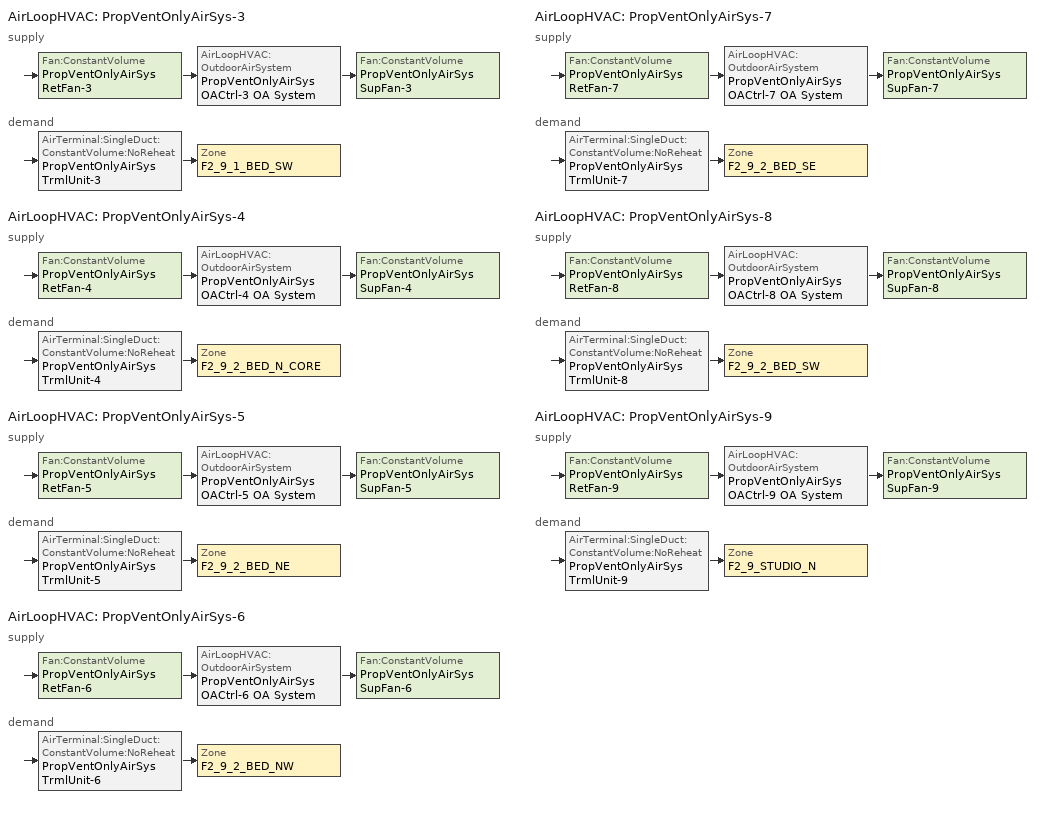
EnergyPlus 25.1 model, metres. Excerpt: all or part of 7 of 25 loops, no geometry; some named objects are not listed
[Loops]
AirLoopHVAC 'PropVentOnlyAirSys-3'
 supply: Fan:ConstantVolume 'PropVentOnlyAirSys RetFan-3' > AirLoopHVAC:OutdoorAirSystem 'PropVentOnlyAirSys OACtrl-3 OA System' > Fan:ConstantVolume 'PropVentOnlyAirSys SupFan-3'
 demand: AirTerminal:SingleDuct:ConstantVolume:NoReheat 'PropVentOnlyAirSys TrmlUnit-3' > Zone 'F2_9_1_BED_SW'
AirLoopHVAC 'PropVentOnlyAirSys-4'
 supply: Fan:ConstantVolume 'PropVentOnlyAirSys RetFan-4' > AirLoopHVAC:OutdoorAirSystem 'PropVentOnlyAirSys OACtrl-4 OA System' > Fan:ConstantVolume 'PropVentOnlyAirSys SupFan-4'
 demand: AirTerminal:SingleDuct:ConstantVolume:NoReheat 'PropVentOnlyAirSys TrmlUnit-4' > Zone 'F2_9_2_BED_N_CORE'
AirLoopHVAC 'PropVentOnlyAirSys-5'
 supply: Fan:ConstantVolume 'PropVentOnlyAirSys RetFan-5' > AirLoopHVAC:OutdoorAirSystem 'PropVentOnlyAirSys OACtrl-5 OA System' > Fan:ConstantVolume 'PropVentOnlyAirSys SupFan-5'
 demand: AirTerminal:SingleDuct:ConstantVolume:NoReheat 'PropVentOnlyAirSys TrmlUnit-5' > Zone 'F2_9_2_BED_NE'
AirLoopHVAC 'PropVentOnlyAirSys-6'
 supply: Fan:ConstantVolume 'PropVentOnlyAirSys RetFan-6' > AirLoopHVAC:OutdoorAirSystem 'PropVentOnlyAirSys OACtrl-6 OA System' > Fan:ConstantVolume 'PropVentOnlyAirSys SupFan-6'
 demand: AirTerminal:SingleDuct:ConstantVolume:NoReheat 'PropVentOnlyAirSys TrmlUnit-6' > Zone 'F2_9_2_BED_NW'
AirLoopHVAC 'PropVentOnlyAirSys-7'
 supply: Fan:ConstantVolume 'PropVentOnlyAirSys RetFan-7' > AirLoopHVAC:OutdoorAirSystem 'PropVentOnlyAirSys OACtrl-7 OA System' > Fan:ConstantVolume 'PropVentOnlyAirSys SupFan-7'
 demand: AirTerminal:SingleDuct:ConstantVolume:NoReheat 'PropVentOnlyAirSys TrmlUnit-7' > Zone 'F2_9_2_BED_SE'
AirLoopHVAC 'PropVentOnlyAirSys-8'
 supply: Fan:ConstantVolume 'PropVentOnlyAirSys RetFan-8' > AirLoopHVAC:OutdoorAirSystem 'PropVentOnlyAirSys OACtrl-8 OA System' > Fan:ConstantVolume 'PropVentOnlyAirSys SupFan-8'
 demand: AirTerminal:SingleDuct:ConstantVolume:NoReheat 'PropVentOnlyAirSys TrmlUnit-8' > Zone 'F2_9_2_BED_SW'
AirLoopHVAC 'PropVentOnlyAirSys-9'
 supply: Fan:ConstantVolume 'PropVentOnlyAirSys RetFan-9' > AirLoopHVAC:OutdoorAirSystem 'PropVentOnlyAirSys OACtrl-9 OA System' > Fan:ConstantVolume 'PropVentOnlyAirSys SupFan-9'
 demand: AirTerminal:SingleDuct:ConstantVolume:NoReheat 'PropVentOnlyAirSys TrmlUnit-9' > Zone 'F2_9_STUDIO_N'
[DesignSpecification:OutdoorAir] Outdoor Air Method=Maximum; Outdoor Air Flow Air Changes per Hour {1/hr}=0; Outdoor Air Schedule=ApartmentHighRiseResidentialLivingHVACAvail
Name | Outdoor Air Flow per Zone Floor Area {m3/s-m2} | Outdoor Air Flow per Zone {m3/s}
DSOA_F2_9_1_BED_SW | 0 | 0.0539457
DSOA_F2_9_2_BED_N_CORE; DSOA_F2_9_2_BED_NE; DSOA_F2_9_2_BED_NW; DSOA_F2_9_2_BED_SE; DSOA_F2_9_2_BED_SW | 0 | 0.0471491
DSOA_F2_9_STUDIO_N | 0.000762 | 0.0471491
[Sizing:Zone] Zone Cooling Design Supply Air Temperature Input Method=TemperatureDifference; Zone Cooling Design Supply Air Temperature {C}=14; Zone Cooling Design Supply Air Temperature Difference {deltaC}=11.1111; Zone Heating Design Supply Air Temperature Input Method=TemperatureDifference; Zone Heating Design Supply Air Temperature {C}=40; Zone Heating Design Supply Air Temperature Difference {deltaC}=15; Zone Cooling Design Supply Air Humidity Ratio {kgWater/kgDryAir}=0.0085; Zone Heating Design Supply Air Humidity Ratio {kgWater/kgDryAir}=0.008; Zone Heating Sizing Factor=1.25; Zone Cooling Sizing Factor=1.15; Cooling Design Air Flow Method=DesignDay; Cooling Design Air Flow Rate {m3/s}=0; Cooling Minimum Air Flow per Zone Floor Area {m3/s-m2}=0; Cooling Minimum Air Flow {m3/s}=0; Cooling Minimum Air Flow Fraction=0; Heating Design Air Flow Method=DesignDay; Heating Design Air Flow Rate {m3/s}=0; Heating Maximum Air Flow per Zone Floor Area {m3/s-m2}=0; Heating Maximum Air Flow {m3/s}=0; Heating Maximum Air Flow Fraction=0; Account for Dedicated Outdoor Air System=Yes; Dedicated Outdoor Air System Control Strategy=NeutralSupplyAir; Dedicated Outdoor Air Low Setpoint Temperature for Design {C}=10; Dedicated Outdoor Air High Setpoint Temperature for Design {C}=23.8889; Zone Load Sizing Method=Sensible Load Only No Latent Load; Zone Latent Cooling Design Supply Air Humidity Ratio Input Method=HumidityRatioDifference; Zone Cooling Design Supply Air Humidity Ratio Difference {kgWater/kgDryAir}=0.005; Zone Latent Heating Design Supply Air Humidity Ratio Input Method=HumidityRatioDifference; Zone Humidification Design Supply Air Humidity Ratio Difference {kgWater/kgDryAir}=0.005
Name | Design Specification Outdoor Air Object
F2_9_1_Bed_SW | DSOA_F2_9_1_Bed_SW
F2_9_2_Bed_N_Core | DSOA_F2_9_2_Bed_N_Core
F2_9_2_Bed_NE | DSOA_F2_9_2_Bed_NE
F2_9_2_Bed_NW | DSOA_F2_9_2_Bed_NW
F2_9_2_Bed_SE | DSOA_F2_9_2_Bed_SE
F2_9_2_Bed_SW | DSOA_F2_9_2_Bed_SW
F2_9_Studio_N | DSOA_F2_9_Studio_N
[Sizing:System] Type of Load to Size On=Sensible; Design Outdoor Air Flow Rate {m3/s}=Autosize; Central Heating Maximum System Air Flow Ratio=1; Preheat Design Temperature {C}=5.68434e-14; Preheat Design Humidity Ratio {kgWater/kgDryAir}=0; Precool Design Temperature {C}=5.68434e-14; Precool Design Humidity Ratio {kgWater/kgDryAir}=0; Central Cooling Design Supply Air Temperature {C}=12.8; Central Heating Design Supply Air Temperature {C}=40; Type of Zone Sum to Use=Coincident; 100% Outdoor Air in Cooling=No; 100% Outdoor Air in Heating=No; Central Cooling Design Supply Air Humidity Ratio {kgWater/kgDryAir}=0.0085; Central Heating Design Supply Air Humidity Ratio {kgWater/kgDryAir}=0.008; Cooling Supply Air Flow Rate Method=DesignDay; Cooling Supply Air Flow Rate {m3/s}=0; Cooling Supply Air Flow Rate Per Floor Area {m3/s-m2}=0.00996765; Cooling Fraction of Autosized Cooling Supply Air Flow Rate=1; Cooling Supply Air Flow Rate Per Unit Cooling Capacity {m3/s-W}=3.94755e-05; Heating Supply Air Flow Rate Method=DesignDay; Heating Supply Air Flow Rate {m3/s}=0; Heating Supply Air Flow Rate Per Floor Area {m3/s-m2}=0.00996765; Heating Fraction of Autosized Heating Supply Air Flow Rate=1; Heating Fraction of Autosized Cooling Supply Air Flow Rate=1; Heating Supply Air Flow Rate Per Unit Heating Capacity {m3/s-W}=3.15882e-05; System Outdoor Air Method=ZoneSum; Zone Maximum Outdoor Air Fraction=1; Cooling Design Capacity Method=CoolingDesignCapacity; Cooling Design Capacity {W}=Autosize; Cooling Design Capacity Per Floor Area {W/m2}=234.7; Fraction of Autosized Cooling Design Capacity=1; Heating Design Capacity Method=HeatingDesignCapacity; Heating Design Capacity {W}=Autosize; Heating Design Capacity Per Floor Area {W/m2}=157; Fraction of Autosized Heating Design Capacity=1; Central Cooling Capacity Control Method=OnOff
PropVentOnlyAirSys-3; PropVentOnlyAirSys-4; PropVentOnlyAirSys-5; PropVentOnlyAirSys-6; PropVentOnlyAirSys-7; PropVentOnlyAirSys-8; PropVentOnlyAirSys-9
[AirTerminal:SingleDuct:ConstantVolume:NoReheat] Availability Schedule=Always On Discrete; Maximum Air Flow Rate {m3/s}=AutoSize
PropVentOnlyAirSys TrmlUnit-3; PropVentOnlyAirSys TrmlUnit-4; PropVentOnlyAirSys TrmlUnit-5; PropVentOnlyAirSys TrmlUnit-6; PropVentOnlyAirSys TrmlUnit-7; PropVentOnlyAirSys TrmlUnit-8; PropVentOnlyAirSys TrmlUnit-9
[Zone equipment]
F2_9_1_BED_SW: PropVentOnlyAirSys TrmlUnit-3, ZnSys F2-9 1-Bed SW
F2_9_2_BED_N_CORE: PropVentOnlyAirSys TrmlUnit-4, ZnSys F2-9 2-Bed N Core
F2_9_2_BED_NE: PropVentOnlyAirSys TrmlUnit-5, ZnSys F2-9 2-Bed NE
F2_9_2_BED_NW: PropVentOnlyAirSys TrmlUnit-6, ZnSys F2-9 2-Bed NW
F2_9_2_BED_SE: PropVentOnlyAirSys TrmlUnit-7, ZnSys F2-9 2-Bed SE
F2_9_2_BED_SW: PropVentOnlyAirSys TrmlUnit-8, ZnSys F2-9 2-Bed SW
F2_9_STUDIO_N: PropVentOnlyAirSys TrmlUnit-9, ZnSys F2-9 Studio N
[Fan:ConstantVolume] Availability Schedule=ApartmentHighRiseResidentialLivingHVACAvail; Fan Total Efficiency=0.59; Maximum Flow Rate {m3/s}=AutoSize; Motor Efficiency=0.9; Motor In Airstream Fraction=1
Name | Pressure Rise {Pa}
PropVentOnlyAirSys RetFan-3; PropVentOnlyAirSys RetFan-4; PropVentOnlyAirSys RetFan-5; PropVentOnlyAirSys RetFan-6; PropVentOnlyAirSys RetFan-7; PropVentOnlyAirSys RetFan-8; PropVentOnlyAirSys RetFan-9 | 331.29
PropVentOnlyAirSys SupFan-3; PropVentOnlyAirSys SupFan-4; PropVentOnlyAirSys SupFan-5; PropVentOnlyAirSys SupFan-6; PropVentOnlyAirSys SupFan-7; PropVentOnlyAirSys SupFan-8; PropVentOnlyAirSys SupFan-9 | 911.98
[Controller:OutdoorAir] Economizer Control Type=NoEconomizer; Economizer Control Action Type=ModulateFlow; Economizer Maximum Limit Enthalpy {J/kg}=64000; Lockout Type=NoLockout; Minimum Limit Type=ProportionalMinimum; Minimum Outdoor Air Schedule=Always On Discrete; High Humidity Control=No; Control High Indoor Humidity Based on Outdoor Humidity Ratio=Yes; Heat Recovery Bypass Control Type=BypassWhenWithinEconomizerLimits
Name | Minimum Outdoor Air Flow Rate {m3/s} | Maximum Outdoor Air Flow Rate {m3/s} | Mechanical Ventilation Controller
PropVentOnlyAirSys OACtrl-3 | 0.289965 | 0.289965 | PropVentOnlyAirSys OACtrl-3 Mech Vent Controller
PropVentOnlyAirSys OACtrl-4 | 0.207279 | 0.207279 | PropVentOnlyAirSys OACtrl-4 Mech Vent Controller
PropVentOnlyAirSys OACtrl-5 | 0.207279 | 0.207279 | PropVentOnlyAirSys OACtrl-5 Mech Vent Controller
PropVentOnlyAirSys OACtrl-6 | 0.207279 | 0.207279 | PropVentOnlyAirSys OACtrl-6 Mech Vent Controller
PropVentOnlyAirSys OACtrl-7 | 0.207279 | 0.207279 | PropVentOnlyAirSys OACtrl-7 Mech Vent Controller
PropVentOnlyAirSys OACtrl-8 | 0.207279 | 0.207279 | PropVentOnlyAirSys OACtrl-8 Mech Vent Controller
PropVentOnlyAirSys OACtrl-9 | 0.235596 | 0.235596 | PropVentOnlyAirSys OACtrl-9 Mech Vent Controller
[Controller:MechanicalVentilation] Availability Schedule=Always On Discrete; Demand Controlled Ventilation=No; System Outdoor Air Method=ZoneSum
Name | Zone or ZoneList 1 | Design Specification Outdoor Air Object Name 1
PropVentOnlyAirSys OACtrl-3 Mech Vent Controller | F2_9_1_Bed_SW | DSOA_F2_9_1_Bed_SW
PropVentOnlyAirSys OACtrl-4 Mech Vent Controller | F2_9_2_Bed_N_Core | DSOA_F2_9_2_Bed_N_Core
PropVentOnlyAirSys OACtrl-5 Mech Vent Controller | F2_9_2_Bed_NE | DSOA_F2_9_2_Bed_NE
PropVentOnlyAirSys OACtrl-6 Mech Vent Controller | F2_9_2_Bed_NW | DSOA_F2_9_2_Bed_NW
PropVentOnlyAirSys OACtrl-7 Mech Vent Controller | F2_9_2_Bed_SE | DSOA_F2_9_2_Bed_SE
PropVentOnlyAirSys OACtrl-8 Mech Vent Controller | F2_9_2_Bed_SW | DSOA_F2_9_2_Bed_SW
PropVentOnlyAirSys OACtrl-9 Mech Vent Controller | F2_9_Studio_N | DSOA_F2_9_Studio_N
[AirLoopHVAC] Design Supply Air Flow Rate {m3/s}=AutoSize; Design Return Air Flow Fraction of Supply Air Flow=1
PropVentOnlyAirSys-3; PropVentOnlyAirSys-4; PropVentOnlyAirSys-5; PropVentOnlyAirSys-6; PropVentOnlyAirSys-7; PropVentOnlyAirSys-8; PropVentOnlyAirSys-9
[SetpointManager:SingleZone:Reheat] Control Variable=Temperature; Minimum Supply Air Temperature {C}=-99; Maximum Supply Air Temperature {C}=99
Name | Control Zone | Setpoint Node or NodeList
Setpoint Manager Single Zone Reheat 3 | F2_9_1_Bed_SW | PropVentOnlyAirSys SupFan-3 Outlet Node
Setpoint Manager Single Zone Reheat 4 | F2_9_2_Bed_N_Core | PropVentOnlyAirSys SupFan-4 Outlet Node
Setpoint Manager Single Zone Reheat 5 | F2_9_2_Bed_NE | PropVentOnlyAirSys SupFan-5 Outlet Node
Setpoint Manager Single Zone Reheat 6 | F2_9_2_Bed_NW | PropVentOnlyAirSys SupFan-6 Outlet Node
Setpoint Manager Single Zone Reheat 7 | F2_9_2_Bed_SE | PropVentOnlyAirSys SupFan-7 Outlet Node
Setpoint Manager Single Zone Reheat 8 | F2_9_2_Bed_SW | PropVentOnlyAirSys SupFan-8 Outlet Node
Setpoint Manager Single Zone Reheat 9 | F2_9_Studio_N | PropVentOnlyAirSys SupFan-9 Outlet Node
[SetpointManager:MixedAir] Control Variable=Temperature
Name | Setpoint Node or NodeList
PropVentOnlyAirSys RetFan-3 Outlet Node OS Default SPM | PropVentOnlyAirSys RetFan-3 Outlet Node
PropVentOnlyAirSys OACtrl-3 OA System Mixed Air Node OS Default SPM | PropVentOnlyAirSys OACtrl-3 OA System Mixed Air Node
PropVentOnlyAirSys RetFan-4 Outlet Node OS Default SPM | PropVentOnlyAirSys RetFan-4 Outlet Node
PropVentOnlyAirSys OACtrl-4 OA System Mixed Air Node OS Default SPM | PropVentOnlyAirSys OACtrl-4 OA System Mixed Air Node
PropVentOnlyAirSys RetFan-5 Outlet Node OS Default SPM | PropVentOnlyAirSys RetFan-5 Outlet Node
PropVentOnlyAirSys OACtrl-5 OA System Mixed Air Node OS Default SPM | PropVentOnlyAirSys OACtrl-5 OA System Mixed Air Node
PropVentOnlyAirSys RetFan-6 Outlet Node OS Default SPM | PropVentOnlyAirSys RetFan-6 Outlet Node
PropVentOnlyAirSys OACtrl-6 OA System Mixed Air Node OS Default SPM | PropVentOnlyAirSys OACtrl-6 OA System Mixed Air Node
PropVentOnlyAirSys RetFan-7 Outlet Node OS Default SPM | PropVentOnlyAirSys RetFan-7 Outlet Node
PropVentOnlyAirSys OACtrl-7 OA System Mixed Air Node OS Default SPM | PropVentOnlyAirSys OACtrl-7 OA System Mixed Air Node
PropVentOnlyAirSys RetFan-8 Outlet Node OS Default SPM | PropVentOnlyAirSys RetFan-8 Outlet Node
PropVentOnlyAirSys OACtrl-8 OA System Mixed Air Node OS Default SPM | PropVentOnlyAirSys OACtrl-8 OA System Mixed Air Node
PropVentOnlyAirSys RetFan-9 Outlet Node OS Default SPM | PropVentOnlyAirSys RetFan-9 Outlet Node
PropVentOnlyAirSys OACtrl-9 OA System Mixed Air Node OS Default SPM | PropVentOnlyAirSys OACtrl-9 OA System Mixed Air Node
[Schedule:Day:Hourly]
ApartmentHighRiseResidentialLivingHVACAvailWD; ApartmentHighRiseResidentialLivingHVACAvailSat; ApartmentHighRiseResidentialLivingHVACAvailSun: 1, 1, 1, 1, 1, 1, 1, 1, 1, 1, 1, 1, 1, 1, 1, 1, 1, 1, 1, 1, 1, 1, 1, 1
[Schedule:Week:Daily]
ApartmentHighRiseResidentialLivingHVACAvailWk: ApartmentHighRiseResidentialLivingHVACAvailSun, ApartmentHighRiseResidentialLivingHVACAvailWD, ApartmentHighRiseResidentialLivingHVACAvailWD, ApartmentHighRiseResidentialLivingHVACAvailWD, ApartmentHighRiseResidentialLivingHVACAvailWD, ApartmentHighRiseResidentialLivingHVACAvailWD, ApartmentHighRiseResidentialLivingHVACAvailSat, ApartmentHighRiseResidentialLivingHVACAvailSun, ApartmentHighRiseResidentialLivingHVACAvailWD, ApartmentHighRiseResidentialLivingHVACAvailWD, ApartmentHighRiseResidentialLivingHVACAvailSun, ApartmentHighRiseResidentialLivingHVACAvailSun
[Schedule:Year]
ApartmentHighRiseResidentialLivingHVACAvail: ApartmentHighRiseResidentialLivingHVACAvailWk, 1, 1, 12, 31
[Schedule:Constant]
Always On Discrete: Hourly Value=1
